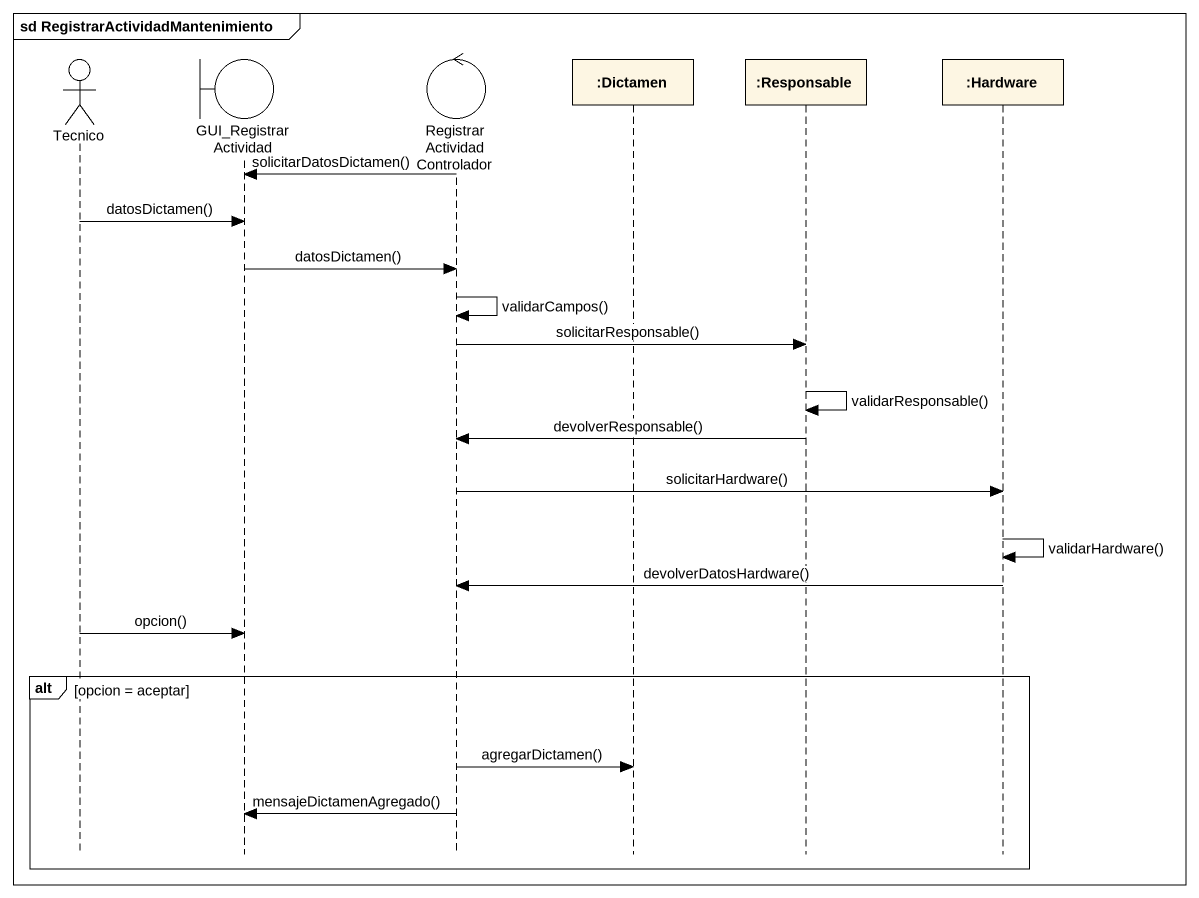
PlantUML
@startuml
mainframe sd RegistrarActividadMantenimiento
hide footbox
actor Tecnico
boundary GUI_RegistrarActividad
control "RegistrarActividadControlador" as RegistrarActividadControlado
participant ":Dictamen" as Dictamen
participant ":Responsable" as Responsable
participant ":Hardware" as Hardware

RegistrarActividadControlado -> GUI_RegistrarActividad : solicitarDatosDictamen()
Tecnico -> GUI_RegistrarActividad : datosDictamen()
GUI_RegistrarActividad -> RegistrarActividadControlado : datosDictamen()
RegistrarActividadControlado -> RegistrarActividadControlado : validarCampos()
RegistrarActividadControlado -> Responsable : solicitarResponsable()
Responsable -> Responsable : validarResponsable()
Responsable -> RegistrarActividadControlado : devolverResponsable()
RegistrarActividadControlado -> Hardware : solicitarHardware()
Hardware -> Hardware : validarHardware()
Hardware -> RegistrarActividadControlado : devolverDatosHardware()
Tecnico -> GUI_RegistrarActividad : opcion()
alt opcion = aceptar
  RegistrarActividadControlado -> Dictamen : agregarDictamen()
  RegistrarActividadControlado -> GUI_RegistrarActividad : mensajeDictamenAgregado()
end
@enduml
